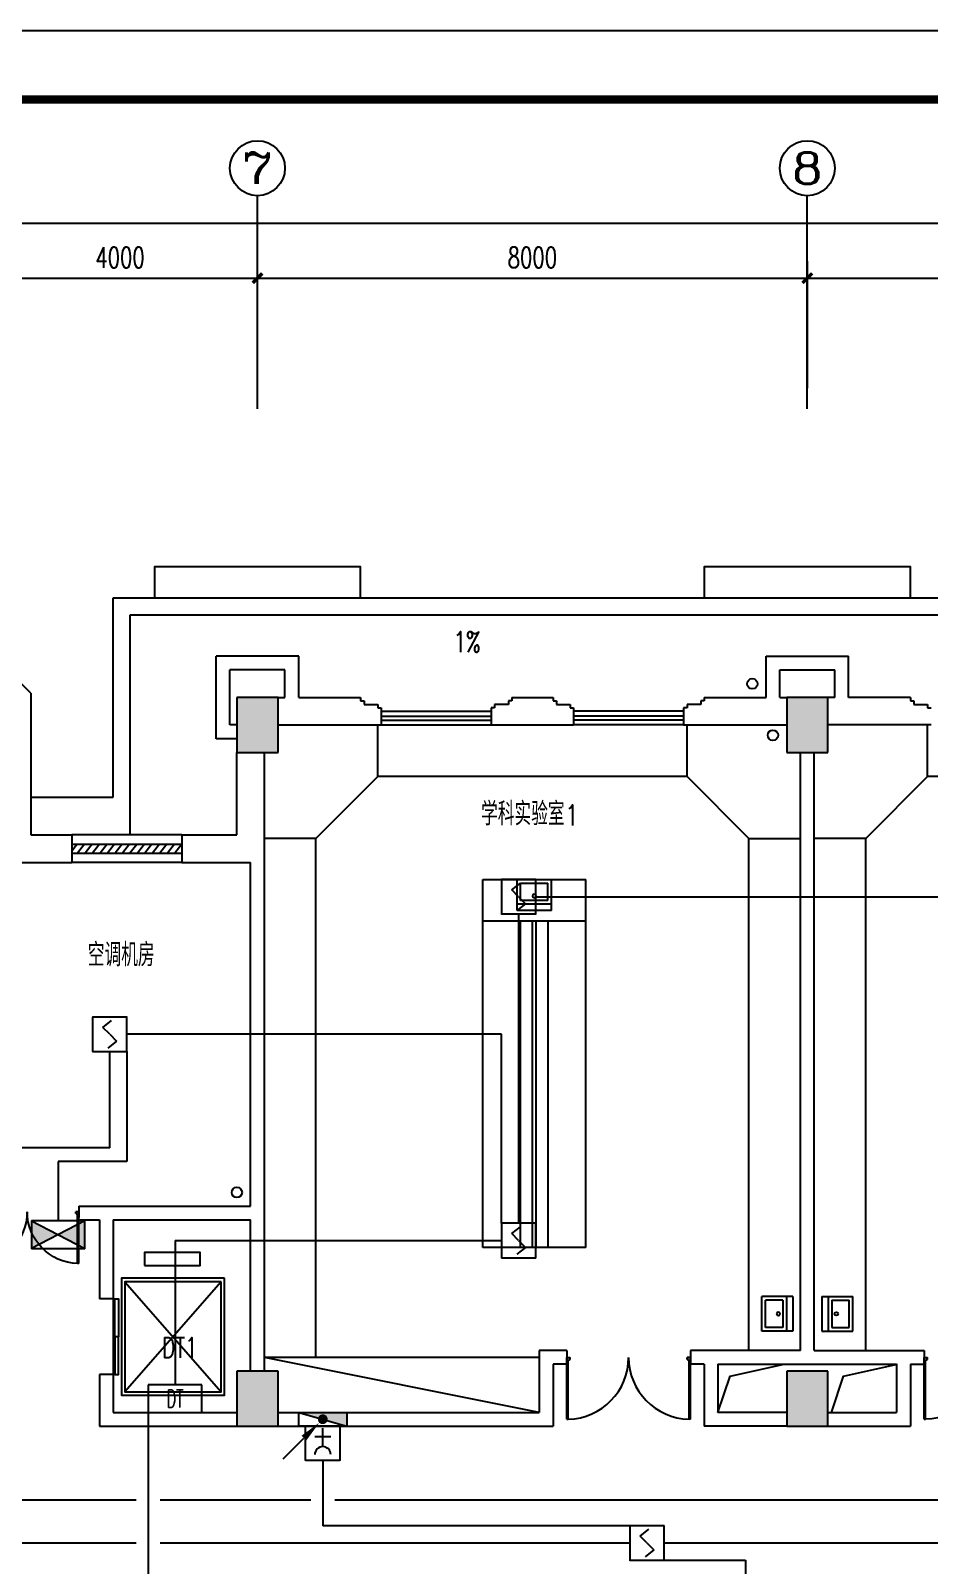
# Model space of a CAD drawing. Extents: x 190999 to 918899, y -200814 to 215286.
# Drawn here: x 336412 to 349487, y -34639 to -12314 of the extents above; entities that cross this region are included whole.
import ezdxf
from ezdxf.enums import TextEntityAlignment as Align

# ---------------------------------------------------------------- set-up
doc = ezdxf.new("R2010")
doc.units = 0
doc.header["$LTSCALE"] = 1000
doc.header["$MEASUREMENT"] = 0
doc.layers.get('Defpoints').update_dxf_attribs({"color": 1})
for name, color, linetype in [('00-EQUIP', 3, 'Continuous'), ('00-LWIRE', 4, 'Continuous'), ('00-WIRE-4', 6, 'Continuous'), ('A-墙线', 2, 'Continuous'), ('A-外包装修', 250, 'Continuous'), ('A-外窗', 145, 'Continuous'), ('A-家具', 250, 'Continuous'), ('A-门', 167, 'Continuous'), ('AXIS', 3, 'Continuous'), ('AXIS_TEXT', 7, 'Continuous'), ('COLUMN', 2, 'Continuous'), ('EQUIP_消火栓', 1, 'Continuous'), ('PUB_HATCH', 250, 'Continuous'), ('PUB_TEXT', 7, 'Continuous'), ('STAIR', 5, 'Continuous'), ('WALL', 2, 'Continuous'), ('WINDOW', 177, 'Continuous'), ('图框', 189, 'Continuous'), ('屋面排水', 4, 'Continuous'), ('房间名称', 7, 'Continuous'), ('洞口线', 165, 'Continuous'), ('雨水管', 151, 'Continuous'), ('雨水管口', 6, 'Continuous')]:
    doc.layers.add(name, color=color, linetype=linetype)
doc.styles.add('_COMPLEX', font='COMPLEX.shx', dxfattribs={"width": 0.5})
doc.styles.add('_TCH_AXIS', font='COMPLEX', dxfattribs={"bigfont": 'GBCBIG'})
doc.styles.add('_TCH_DIM', font='SIMPLEX', dxfattribs={"bigfont": 'GBCBIG'})
doc.styles.add('COMPLEX', font='COMPLEX')
doc.styles.add('DIM_FONT', font='SIMPLEX', dxfattribs={"width": 0.7, "bigfont": 'GBCBIG'})
doc.styles.get("Standard").update_dxf_attribs({"font": 'simhei.ttf'})
doc.styles.add('XXK', font='romans.shx', dxfattribs={"width": 0.75, "bigfont": 'hzf.shx'})
doc.styles.add('zz-1', font='arial.ttf', dxfattribs={"width": 0.8})
doc.linetypes.add('4INE', pattern='A,1,-0.15,["4",XXK,S=0.3,R=0,X=-0.1,Y=-0.1],-0.25', length=1.4)
doc.linetypes.add('BIG-DLINE', pattern='A,1,-0.15,["D",XXK,S=0.2,R=0,X=-0.1,Y=-0.09],-0.2', length=1.35)
doc.dimstyles.new('DIMN', dxfattribs={"dimtxt": 300, "dimasz": 100, "dimexe": 250, "dimexo": 300, "dimgap": 150, "dimtad": 1, "dimdec": 0, "dimzin": 0, "dimdsep": 46, "dimtxsty": 'DIM_FONT', "dimblk": 'ARCHTICK', "dimcen": 0.09, "dimclrt": 7, "dimazin": 2, "dimtfac": 1, "dimtdec": 0, "dimtix": 1, "dimtmove": 2, "dimatfit": 3, "dimfxl": 0, "dimtolj": 1, "dimtzin": 0, "dimarcsym": 0})

# ---------------------------------------------------------------- blocks, each defined once
blk = doc.blocks.new('TJAD_TK_A0')
at = {"layer": '图框'}
blk.add_line((2162, 399.3), (973, 399.3), dxfattribs=at)
at = {"layer": '图框', "const_width": 1.2}
blk.add_lwpolyline([(2152, -431.7), (2152, 389.3), (998, 389.3), (998, -431.7)], close=True, dxfattribs=at)
blk = doc.blocks.new('m1800')
at = {"layer": 'A-墙线'}
for p, q in [((-900, -100), (-900, 100)), ((900, -100), (900, 100))]:
    blk.add_line(p, q, dxfattribs=at)
at = {"layer": 'A-门'}
for p, q in [((-900, 900), (-900, 0)), ((-900, 900), (-880, 900)), ((-880, 900), (-880, 50)), ((880, 900), (880, 50)), ((900, 900), (880, 900)), ((900, 900), (900, 0)), ((-900, 50), (-870, 50)), ((-900, 0), (-850, 0)), ((-870, 50), (-870, 30)), ((-870, 30), (-850, 30)), ((-850, 30), (-850, 0)), ((850, 30), (850, 0)), ((870, 30), (850, 30)), ((900, 0), (850, 0)), ((870, 50), (870, 30)), ((900, 50), (870, 50))]:
    blk.add_line(p, q, dxfattribs=at)
for centre, start, end in [((-900, 0), 0, 88.7267), ((900, 0), 91.2733, 180)]:
    blk.add_arc(centre, 900, start, end, dxfattribs=at)
blk = doc.blocks.new('$TwtSys$00000434')
for p, q in [((-0.5, 0.5), (-0.5, -0.5)), ((-0.5, -0.5), (0.5, 0.5)), ((0.5, 0.5), (-0.5, 0.5)), ((0.5, -0.5), (0.5, 0.5)), ((-0.5, -0.5), (0.5, -0.5))]:
    blk.add_line(p, q)
blk.add_solid([(0.5, -0.5), (0.5, 0.5), (-0.5, -0.5)])
blk = doc.blocks.new('$WINLIB2D$00000039')
at = {"color": 0}
for p, q in [((0.5, 0.5), (-0.5, 0.5)), ((-0.5, 0.167), (0.5, 0.167)), ((-0.384, -0.167), (-0.448, 0.167)), ((-0.316, -0.167), (-0.38, 0.167)), ((-0.248, -0.167), (-0.312, 0.167)), ((-0.18, -0.167), (-0.244, 0.167)), ((-0.112, -0.167), (-0.176, 0.167)), ((-0.044, -0.167), (-0.108, 0.167)), ((0.024, -0.167), (-0.04, 0.167)), ((0.092, -0.167), (0.028, 0.167)), ((0.16, -0.167), (0.096, 0.167)), ((0.228, -0.167), (0.164, 0.167)), ((0.296, -0.167), (0.232, 0.167)), ((0.364, -0.167), (0.3, 0.167)), ((0.432, -0.167), (0.368, 0.167)), ((0.5, -0.167), (0.436, 0.167)), ((-0.452, -0.167), (-0.5, 0.084)), ((-0.5, -0.167), (0.5, -0.167)), ((0.5, -0.5), (-0.5, -0.5))]:
    blk.add_line(p, q, dxfattribs=at)
blk = doc.blocks.new('_ArchTick')
at = {"const_width": 0.5}
blk.add_lwpolyline([(-0.7, -0.7), (0.7, 0.7)], dxfattribs=at)
blk = doc.blocks.new('*D1464')
at = {"layer": 'AXIS', "color": 0, "lineweight": -2}
for p, q in [((335712, -17514), (335712, -15664)), ((339712, -17514), (339712, -15664)), ((335712, -15914), (339712, -15914))]:
    blk.add_line(p, q, dxfattribs=at)
at = {"layer": 'Defpoints', "color": 0}
for p in [(339712, -15914), (335712, -17814), (339712, -17814)]:
    blk.add_point(p, dxfattribs=at)
at = {"layer": 'AXIS', "color": 0, "lineweight": -2, "xscale": 100, "yscale": 100, "zscale": 100, "rotation": 180}
blk.add_blockref('_ArchTick', (335712, -15914), dxfattribs=at)
at = {"layer": 'AXIS', "color": 0, "lineweight": -2, "xscale": 100, "yscale": 100, "zscale": 100}
blk.add_blockref('_ArchTick', (339712, -15914), dxfattribs=at)
at = {"layer": 'AXIS', "color": 7, "insert": (337712, -15614), "char_height": 300, "attachment_point": 5, "style": 'DIM_FONT'}
blk.add_mtext('\\A1;4000', dxfattribs=at)
blk = doc.blocks.new('*D1465')
at = {"layer": 'AXIS', "color": 0, "lineweight": -2}
for p, q in [((339712, -17514), (339712, -15664)), ((347712, -17514), (347712, -15664)), ((339712, -15914), (347712, -15914))]:
    blk.add_line(p, q, dxfattribs=at)
at = {"layer": 'Defpoints', "color": 0}
for p in [(347712, -15914), (339712, -17814), (347712, -17814)]:
    blk.add_point(p, dxfattribs=at)
at = {"layer": 'AXIS', "color": 0, "lineweight": -2, "xscale": 100, "yscale": 100, "zscale": 100, "rotation": 180}
blk.add_blockref('_ArchTick', (339712, -15914), dxfattribs=at)
at = {"layer": 'AXIS', "color": 0, "lineweight": -2, "xscale": 100, "yscale": 100, "zscale": 100}
blk.add_blockref('_ArchTick', (347712, -15914), dxfattribs=at)
at = {"layer": 'AXIS', "color": 7, "insert": (343712, -15614), "char_height": 300, "attachment_point": 5, "style": 'DIM_FONT'}
blk.add_mtext('\\A1;8000', dxfattribs=at)
blk = doc.blocks.new('*D1466')
at = {"layer": 'AXIS', "color": 0, "lineweight": -2}
for p, q in [((347712, -17514), (347712, -15664)), ((355712, -17514), (355712, -15664)), ((347712, -15914), (355712, -15914))]:
    blk.add_line(p, q, dxfattribs=at)
at = {"layer": 'Defpoints', "color": 0}
for p in [(355712, -15914), (347712, -17814), (355712, -17814)]:
    blk.add_point(p, dxfattribs=at)
at = {"layer": 'AXIS', "color": 0, "lineweight": -2, "xscale": 100, "yscale": 100, "zscale": 100, "rotation": 180}
blk.add_blockref('_ArchTick', (347712, -15914), dxfattribs=at)
at = {"layer": 'AXIS', "color": 0, "lineweight": -2, "xscale": 100, "yscale": 100, "zscale": 100}
blk.add_blockref('_ArchTick', (355712, -15914), dxfattribs=at)
at = {"layer": 'AXIS', "color": 7, "insert": (351712, -15614), "char_height": 300, "attachment_point": 5, "style": 'DIM_FONT'}
blk.add_mtext('\\A1;8000', dxfattribs=at)
blk = doc.blocks.new('*D1474')
at = {"layer": 'AXIS', "color": 0, "lineweight": -2}
for p, q in [((325012, -17514), (325012, -14864)), ((402262, -17514), (402262, -14864)), ((325012, -15114), (402262, -15114))]:
    blk.add_line(p, q, dxfattribs=at)
at = {"layer": 'Defpoints', "color": 0}
for p in [(402262, -15114), (325012, -17814), (402262, -17814)]:
    blk.add_point(p, dxfattribs=at)
at = {"layer": 'AXIS', "color": 0, "lineweight": -2, "xscale": 100, "yscale": 100, "zscale": 100, "rotation": 180}
blk.add_blockref('_ArchTick', (325012, -15114), dxfattribs=at)
at = {"layer": 'AXIS', "color": 0, "lineweight": -2, "xscale": 100, "yscale": 100, "zscale": 100}
blk.add_blockref('_ArchTick', (402262, -15114), dxfattribs=at)
at = {"layer": 'AXIS', "color": 7, "insert": (363637, -14814), "char_height": 300, "attachment_point": 5, "style": 'DIM_FONT'}
blk.add_mtext('\\A1;77250', dxfattribs=at)
blk = doc.blocks.new('_AXISO')
blk.add_circle((0, 0), 0.5)
at = {"layer": 'AXIS_TEXT', "style": 'COMPLEX', "width": 1.041667}
blk.add_attdef('A', text='', height=0.56, dxfattribs=at).set_placement((-0.25, -0.28), (0.25, -0.28), align=Align.FIT)
blk = doc.blocks.new('$plan$00001609')
at = {"linetype": 'Continuous'}
for p, q in [((0, -251), (0, 251)), ((0, 251), (450, 251)), ((93, -251), (93, 251)), ((450, 251), (450, -251)), ((146, -199), (146, 199)), ((146, 199), (397, 199)), ((397, 199), (397, -199)), ((146, -199), (397, -199)), ((0, -251), (450, -251))]:
    blk.add_line(p, q, dxfattribs=at)
blk.add_line((238, 2), (238, 0))
blk.add_arc((212, 0), 26, 4.716, 0, dxfattribs=at)
at = {"style": 'zz-1'}
for tag in ['YSIZE', 'XSIZE']:
    blk.add_attdef(tag, (0, 0), '', height=0.5, dxfattribs=at)
blk = doc.blocks.new('_LINKPT1')
at = {"color": 0}
blk.add_line((0, 0), (0, 0), dxfattribs=at)
blk = doc.blocks.new('3S1KCGW2')
for p, q in [((0.5, 0.5), (-0.5, 0.5)), ((-0.5, 0.5), (-0.5, -0.5)), ((0.5, -0.5), (0.5, 0.5)), ((-0.2, 0.2), (0.05, 0.4)), ((0, 0), (-0.2, 0.2)), ((0, 0), (0.2, -0.2)), ((0.2, -0.2), (-0.05, -0.4)), ((-0.5, -0.5), (0.5, -0.5))]:
    blk.add_line(p, q)
at = {"const_width": 0.04, "flags": 128}
blk.add_lwpolyline([(-0.5, -0.5), (-0.5, 0.5), (0.5, 0.5), (0.5, -0.5)], close=True, dxfattribs=at)
at = {"xscale": 0.002, "yscale": 0.002, "zscale": 0.002}
for p in [(0, 0.5), (-0.5, 0), (0.5, 0), (0, -0.5)]:
    blk.add_blockref('_LINKPT1', p, dxfattribs=at)
at = {"flags": 9}
blk.add_attdef('A', (0, 0), '', height=0.00002, dxfattribs=at)
blk = doc.blocks.new('J62IR8YJ')
for p, q in [((-0.5, 1), (0.5, 1)), ((-0.5, 0), (-0.5, 1)), ((0.5, 1), (0.5, 0)), ((0, 0.598), (0, 0.06)), ((0.5, 0), (-0.5, 0)), ((-0.231, 0.312), (0.231, 0.312))]:
    blk.add_line(p, q)
at = {"const_width": 0.04, "flags": 128}
blk.add_lwpolyline([(-0.5, 0), (-0.5, 1), (0.5, 1), (0.5, 0)], close=True, dxfattribs=at)
blk.add_arc((0, 0.829), 0.231, 180, 0)
at = {"xscale": 0.002, "yscale": 0.00200000000000955, "zscale": 0.002}
for p in [(0, 1), (-0.5, 0.5), (0.5, 0.5), (0, 0)]:
    blk.add_blockref('_LINKPT1', p, dxfattribs=at)
at = {"flags": 9}
blk.add_attdef('A', (0, 0), '', height=0.00002, dxfattribs=at)
blk = doc.blocks.new('6H2KALM6')
for p, q in [((-0.78, 0.4), (0.78, -0.4)), ((0.78, 0.4), (-0.78, -0.4)), ((0.78, 0.4), (-0.78, 0.4)), ((-0.78, 0.4), (-0.78, -0.4)), ((0.78, -0.4), (0.78, 0.4)), ((-0.78, -0.4), (0.78, -0.4))]:
    blk.add_line(p, q)
at = {"const_width": 0.04}
blk.add_lwpolyline([(-0.78, 0.4), (-0.78, -0.4), (0.78, -0.4), (0.78, 0.4)], close=True, dxfattribs=at)
for points in [[(-0.78, 0.4), (0, 0), (-0.78, -0.4)], [(0.78, 0.4), (0, 0), (0.78, -0.4)]]:
    blk.add_solid(points)
at = {"xscale": 0.002, "yscale": 0.002, "zscale": 0.002}
for p in [(-0.78, 0), (0, 0.4), (0.78, 0), (0, -0.4)]:
    blk.add_blockref('_LINKPT1', p, dxfattribs=at)
at = {"flags": 9}
blk.add_attdef('A', (0, 0), '', height=0.00002, dxfattribs=at)
blk = doc.blocks.new('6A2DRK5Q')
for p, q in [((0.78, 0.4), (-0.78, 0.4)), ((-0.78, 0.4), (-0.78, -0.4)), ((0.78, -0.4), (0.78, 0.4)), ((-0.78, -0.4), (0.78, -0.4))]:
    blk.add_line(p, q)
at = {"xscale": 0.002, "yscale": 0.002, "zscale": 0.002}
for p in [(-0.78, 0), (0, 0.4), (0.78, 0), (0, -0.4)]:
    blk.add_blockref('_LINKPT1', p, dxfattribs=at)
at = {"style": '_COMPLEX', "width": 0.6, "flags": 8}
blk.add_attdef('$TEXT$', text='', height=0.52, dxfattribs=at).set_placement((0, 0), align=Align.MIDDLE_CENTER)
at = {"flags": 9}
blk.add_attdef('A', (0, 0), '', height=0.00002, dxfattribs=at)
blk = doc.blocks.new('_WRLD10L')
for p, q in [((1.15, 1.15), (0.55, 0.55)), ((0.104, 0.104), (0.104, 0.104)), ((-0.104, -0.104), (-0.104, -0.104))]:
    blk.add_line(p, q)
at = {"const_width": 0.142}
blk.add_lwpolyline([(-0.071, 0, 1), (0.071, 0, 1)], format="xyb", close=True, dxfattribs=at)
blk.add_solid([(0.62, 0.48), (0.48, 0.62), (0.1, 0.1)])
at = {"width": 0.8, "flags": 9}
blk.add_attdef('A', (0, 0), '', height=0.00002, dxfattribs=at)

msp = doc.modelspace()

# ---------------------------------------------------------------- hatches: boundary and pattern name
at = {"layer": 'PUB_HATCH'}
for points in [[(340011.6, -22813.5), (340011.6, -22013.5), (339411.6, -22013.5), (339411.6, -22813.5)], [(348011.6, -22813.5), (348011.6, -22013.5), (347411.6, -22013.5), (347411.6, -22813.5)], [(340011.6, -32613.5), (340011.6, -31813.5), (339411.6, -31813.5), (339411.6, -32613.5)], [(348011.6, -32613.5), (348011.6, -31813.5), (347411.6, -31813.5), (347411.6, -32613.5)]]:
    msp.add_hatch(color=256, dxfattribs=at).paths.add_polyline_path(points)

# ---------------------------------------------------------------- linework, layer by layer
at = {"layer": '00-WIRE-4'}
for p, q in [((343761.6, -24913.5), (351461.6, -24913.5)), ((343511.6, -25163.5), (343511.6, -29663.5)), ((343261.6, -26913.5), (337811.6, -26913.5)), ((343261.6, -29663.5), (343261.6, -26913.5)), ((337561.6, -28563.1), (337561.6, -27163.5)), ((337811.6, -27163.5), (337811.6, -28763.1)), ((337561.6, -28563.1), (334973.9, -28563.1)), ((337811.6, -28763.1), (336811.6, -28763.1)), ((336811.6, -28763.1), (336811.6, -29627.9)), ((338511.6, -29913.5), (343261.6, -29913.5)), ((338511.6, -29913.5), (338511.6, -32013.5)), ((340661.6, -33113.5), (340661.6, -34063.5)), ((345128.3, -34063.5), (340661.6, -34063.5)), ((334611.6, -34313.5), (337946.6, -34313.5)), ((338296.6, -34313.5), (345128.3, -34313.5)), ((345628.3, -34313.5), (356661.6, -34313.5)), ((345628.3, -34563.5), (346811.6, -34563.5)), ((346811.6, -34563.5), (346811.6, -35513.5))]:
    msp.add_line(p, q, dxfattribs=at)
at = {"layer": '00-WIRE-4', "linetype": '4INE'}
msp.add_line((338121.6, -32413.5), (338121.6, -35813.5), dxfattribs=at)
at = {"layer": '00-WIRE-4', "linetype": 'BIG-DLINE'}
for p, q in [((335761.6, -33685), (337946.6, -33685)), ((338296.6, -33685), (340486.6, -33685)), ((340836.6, -33685), (359086.3, -33685))]:
    msp.add_line(p, q, dxfattribs=at)
at = {"layer": 'A-墙线'}
for p, q in [((336411.8, -21952.5), (335378.8, -20919.4)), ((340311.6, -21413.5), (339111.6, -21413.5)), ((339111.6, -22613.5), (339111.6, -21413.5)), ((340311.6, -22013.5), (340311.6, -21413.5)), ((347111.6, -21413.5), (348311.6, -21413.5)), ((347111.6, -22013.5), (347111.6, -21413.5)), ((348311.6, -22013.5), (348311.6, -21413.5)), ((340111.6, -21613.5), (339311.6, -21613.5)), ((339311.6, -22413.5), (339311.6, -21613.5)), ((340111.6, -22013.5), (340111.6, -21613.5)), ((347311.6, -21613.5), (348111.6, -21613.5)), ((347311.6, -22013.5), (347311.6, -21613.5)), ((348111.6, -22013.5), (348111.6, -21613.5)), ((336411.8, -21952.5), (336411.8, -24013.5)), ((340011.6, -22013.5), (340111.6, -22013.5)), ((340311.6, -22013.5), (341211.6, -22013.5)), ((341211.6, -22013.5), (341211.6, -22063.5)), ((341211.6, -22063.5), (341261.6, -22063.5)), ((341261.6, -22063.5), (341261.6, -22113.5)), ((343361.6, -22063.5), (343361.6, -22113.5)), ((343411.6, -22063.5), (343361.6, -22063.5)), ((343411.6, -22013.5), (344011.6, -22013.5)), ((343411.6, -22013.5), (343411.6, -22063.5)), ((344011.6, -22013.5), (344011.6, -22063.5)), ((344011.6, -22063.5), (344061.6, -22063.5)), ((344061.6, -22063.5), (344061.6, -22113.5)), ((346161.6, -22063.5), (346161.6, -22113.5)), ((346211.6, -22063.5), (346161.6, -22063.5)), ((346211.6, -22013.5), (347111.6, -22013.5)), ((346211.6, -22013.5), (346211.6, -22063.5)), ((347311.6, -22013.5), (347411.6, -22013.5)), ((348111.6, -22013.5), (348011.6, -22013.5)), ((349211.6, -22013.5), (348311.6, -22013.5)), ((349211.6, -22013.5), (349211.6, -22063.5)), ((349211.6, -22063.5), (349261.6, -22063.5)), ((349261.6, -22063.5), (349261.6, -22113.5)), ((341261.6, -22113.5), (341461.6, -22113.5)), ((341461.6, -22113.5), (341461.6, -22163.5)), ((341461.6, -22163.5), (341511.6, -22163.5)), ((341511.6, -22163.5), (341511.6, -22413.5)), ((343161.6, -22163.5), (343111.6, -22163.5)), ((343111.6, -22163.5), (343111.6, -22413.5)), ((343161.6, -22113.5), (343161.6, -22163.5)), ((343361.6, -22113.5), (343161.6, -22113.5)), ((344061.6, -22113.5), (344261.6, -22113.5)), ((344261.6, -22113.5), (344261.6, -22163.5)), ((344261.6, -22163.5), (344311.6, -22163.5)), ((344311.6, -22163.5), (344311.6, -22413.5)), ((345961.6, -22163.5), (345911.6, -22163.5)), ((345911.6, -22163.5), (345911.6, -22413.5)), ((345961.6, -22113.5), (345961.6, -22163.5)), ((346161.6, -22113.5), (345961.6, -22113.5)), ((349261.6, -22113.5), (349461.6, -22113.5)), ((349461.6, -22113.5), (349461.6, -22163.5)), ((349461.6, -22163.5), (349511.6, -22163.5)), ((339411.6, -22413.5), (339311.6, -22413.5)), ((340011.6, -22413.5), (341511.6, -22413.5)), ((343111.6, -22413.5), (344311.6, -22413.5)), ((345911.6, -22413.5), (347411.6, -22413.5)), ((349511.6, -22413.5), (348011.6, -22413.5)), ((339411.6, -22613.5), (339111.6, -22613.5)), ((339411.6, -24013.5), (339411.6, -22813.5)), ((339811.6, -31813.5), (339811.6, -22813.5)), ((347611.6, -31513.5), (347611.6, -22813.5)), ((347811.6, -31513.5), (347811.6, -22813.5)), ((339611.6, -29413.5), (339611.6, -24413.5)), ((337111.6, -29413.5), (339611.6, -29413.5)), ((337111.6, -29613.5), (337411.6, -29613.5)), ((337411.6, -29613.5), (337411.6, -30763.5)), ((337611.6, -29613.5), (339611.6, -29613.5)), ((337611.6, -29613.5), (337611.6, -30763.5)), ((339611.6, -31813.5), (339611.6, -29613.5)), ((337611.6, -30763.5), (337411.6, -30763.5)), ((344211.6, -31513.5), (343811.6, -31513.5)), ((343811.6, -31513.5), (343811.6, -32413.5)), ((347611.6, -31513.5), (346011.6, -31513.5)), ((347811.6, -31513.5), (349411.6, -31513.5)), ((337611.6, -31863.5), (337411.6, -31863.5)), ((337411.6, -31863.5), (337411.6, -32613.5)), ((337611.6, -31863.5), (337611.6, -32413.5)), ((344211.6, -31713.5), (344011.6, -31713.5)), ((344011.6, -31713.5), (344011.6, -32613.5)), ((346211.6, -31713.5), (346011.6, -31713.5)), ((346211.6, -31713.5), (346211.6, -32613.5)), ((346411.6, -31713.5), (349011.6, -31713.5)), ((346411.6, -31713.5), (346411.6, -32413.5)), ((349011.6, -31713.5), (349011.6, -32413.5)), ((349211.6, -31713.5), (349411.6, -31713.5)), ((349211.6, -31713.5), (349211.6, -32613.5)), ((337611.6, -32413.5), (339411.6, -32413.5)), ((340011.6, -32413.5), (343811.6, -32413.5)), ((347411.6, -32413.5), (346411.6, -32413.5)), ((348011.6, -32413.5), (349011.6, -32413.5)), ((337411.6, -32613.5), (339411.6, -32613.5)), ((340011.6, -32613.5), (344011.6, -32613.5)), ((347411.6, -32613.5), (346211.6, -32613.5)), ((348011.6, -32613.5), (349211.6, -32613.5))]:
    msp.add_line(p, q, dxfattribs=at)
at = {"layer": 'A-外包装修'}
for p, q in [((337611.6, -23463.5), (337611.6, -20563.4)), ((337611.6, -20563.4), (403711.6, -20563.4)), ((337861.6, -24013.5), (337861.6, -20813.4)), ((337861.6, -20813.4), (403711.6, -20813.4)), ((336412.8, -23463.5), (337611.6, -23463.5))]:
    msp.add_line(p, q, dxfattribs=at)
for points in [[(341212, -20563.4), (341212, -20113.2), (338211.3, -20113.2), (338211.3, -20563.4)], [(349212, -20563.4), (349212, -20113.2), (346211.3, -20113.2), (346211.3, -20563.4)]]:
    msp.add_lwpolyline(points, dxfattribs=at)
at = {"layer": 'A-外窗'}
for p, q in [((341511.6, -22213.5), (343111.6, -22213.5)), ((341511.6, -22283.5), (343111.6, -22283.5)), ((345911.6, -22213.5), (344311.6, -22213.5)), ((345911.6, -22283.5), (344311.6, -22283.5)), ((341511.6, -22343.5), (343111.6, -22343.5)), ((341511.6, -22413.5), (343111.6, -22413.5)), ((345911.6, -22343.5), (344311.6, -22343.5)), ((345911.6, -22413.5), (344311.6, -22413.5))]:
    msp.add_line(p, q, dxfattribs=at)
at = {"layer": 'A-家具'}
for p, q in [((341461.6, -23163.5), (341461.6, -22413.5)), ((345961.6, -23163.5), (345961.6, -22413.5)), ((349461.6, -23163.5), (349461.6, -22413.5)), ((341461.6, -23163.5), (340561.6, -24063.5)), ((345961.6, -23163.5), (341461.6, -23163.5)), ((345961.6, -23163.5), (346861.6, -24063.5)), ((349461.6, -23163.5), (348561.6, -24063.5)), ((353961.6, -23163.5), (349461.6, -23163.5)), ((340561.6, -24063.5), (339811.6, -24063.5)), ((340561.6, -31613.5), (340561.6, -24063.5)), ((346861.6, -31513.5), (346861.6, -24063.5)), ((346861.6, -24063.5), (347611.6, -24063.5)), ((348561.6, -24063.5), (347811.6, -24063.5)), ((348561.6, -31513.5), (348561.6, -24063.5)), ((342989.3, -30013.5), (342989.3, -24663.5)), ((342989.3, -24663.5), (344489.3, -24663.5)), ((344489.3, -30013.5), (344489.3, -24663.5)), ((342989.3, -25263.5), (344489.3, -25263.5)), ((343539.3, -30013.5), (343539.3, -25263.5)), ((343714.3, -30013.5), (343714.3, -25263.5)), ((343764.3, -30013.5), (343764.3, -25263.5)), ((343939.3, -30013.5), (343939.3, -25263.5)), ((344489.3, -30013.5), (342989.3, -30013.5)), ((343811.6, -31613.5), (339811.6, -31613.5)), ((343811.6, -32413.5), (339811.6, -31613.5))]:
    msp.add_line(p, q, dxfattribs=at)
at = {"layer": 'A-门'}
msp.add_line((337611.6, -30763.5), (337611.6, -31863.5), dxfattribs=at)
for points in [[(337634.1, -31313.5), (337634.1, -30763.5), (337689.3, -30763.5), (337689.3, -31313.5)], [(337634.1, -31313.5), (337634.1, -31863.5), (337689.3, -31863.5), (337689.3, -31313.5)]]:
    msp.add_lwpolyline(points, close=True, dxfattribs=at)
at = {"layer": 'AXIS'}
for p, q in [((339711.6, -17813.5), (339711.6, -14713.5)), ((347711.6, -17813.5), (347711.6, -14713.5))]:
    msp.add_line(p, q, dxfattribs=at)
at = {"layer": 'COLUMN'}
for p, q in [((340011.6, -22013.5), (339411.6, -22013.5)), ((339411.6, -22013.5), (339411.6, -22813.5)), ((340011.6, -22813.5), (340011.6, -22013.5)), ((348011.6, -22013.5), (347411.6, -22013.5)), ((347411.6, -22013.5), (347411.6, -22813.5)), ((348011.6, -22813.5), (348011.6, -22013.5)), ((339411.6, -22813.5), (340011.6, -22813.5)), ((347411.6, -22813.5), (348011.6, -22813.5)), ((340011.6, -31813.5), (339411.6, -31813.5)), ((339411.6, -31813.5), (339411.6, -32613.5)), ((340011.6, -32613.5), (340011.6, -31813.5)), ((348011.6, -31813.5), (347411.6, -31813.5)), ((347411.6, -31813.5), (347411.6, -32613.5)), ((348011.6, -32613.5), (348011.6, -31813.5)), ((339411.6, -32613.5), (340011.6, -32613.5)), ((347411.6, -32613.5), (348011.6, -32613.5))]:
    msp.add_line(p, q, dxfattribs=at)
at = {"layer": 'STAIR'}
for p, q in [((339182.7, -30513.5), (337782.7, -32113.5)), ((337782.7, -30513.5), (339182.7, -32113.5))]:
    msp.add_line(p, q, dxfattribs=at)
for points in [[(338069.4, -30278.6), (338878.8, -30278.6), (338878.8, -30085.5), (338069.4, -30085.5)], [(339232.7, -30463.5), (337732.7, -30463.5), (337732.7, -32163.5), (339232.7, -32163.5)], [(339182.7, -30513.5), (337782.7, -30513.5), (337782.7, -32113.5), (339182.7, -32113.5)]]:
    msp.add_lwpolyline(points, close=True, dxfattribs=at)
at = {"layer": 'WALL'}
for p, q in [((336411.8, -24013.5), (337011.6, -24013.5)), ((337011.6, -24013.5), (337011.6, -24413.5)), ((338611.6, -24013.5), (339411.6, -24013.5)), ((338611.6, -24013.5), (338611.6, -24413.5)), ((336011.8, -24413.5), (337011.6, -24413.5)), ((338611.6, -24413.5), (339611.6, -24413.5))]:
    msp.add_line(p, q, dxfattribs=at)
at = {"layer": '屋面排水'}
msp.add_lwpolyline([(343115, -21203.4, 0, 0, 0), (344507.3, -21203.4, 80, 0, 0), (344807.3, -21203.4, 0, 0, 0)], format="xyseb", dxfattribs=at)
at = {"layer": '洞口线', "ltscale": 2}
for points in [[(346411.6, -32413.5), (346589.5, -31887.1), (347372.7, -31713.5)], [(348061.6, -32413.5), (348239.5, -31887.1), (349022.7, -31713.5)]]:
    msp.add_lwpolyline(points, dxfattribs=at)
at = {"layer": '雨水管'}
for centre in [(347211.6, -22563.5), (339411.6, -29213.5)]:
    msp.add_circle(centre, 75, dxfattribs=at)
at = {"layer": '雨水管口'}
msp.add_circle((346911.6, -21813.5), 75, dxfattribs=at)

# ---------------------------------------------------------------- block references
at = {"layer": '00-EQUIP', "xscale": 500, "yscale": 500, "zscale": 500}
for name, p in [('3S1KCGW2', (343511.6, -24913.5)), ('3S1KCGW2', (337561.6, -26913.5)), ('6H2KALM6', (336811.6, -29827.9)), ('3S1KCGW2', (343511.6, -29913.5)), ('3S1KCGW2', (345378.3, -34313.5))]:
    msp.add_blockref(name, p, dxfattribs=at)
msp.add_blockref('6A2DRK5Q', (338511.6, -32213.5), dxfattribs=at).add_auto_attribs({'$TEXT$': 'DT'})
at = {"layer": '00-EQUIP', "xscale": 500, "yscale": 500, "zscale": 500, "rotation": 180}
msp.add_blockref('J62IR8YJ', (340661.6, -32613.5), dxfattribs=at)
at = {"layer": '00-LWIRE', "xscale": 500, "yscale": 500, "zscale": 500, "rotation": 180}
msp.add_blockref('_WRLD10L', (340661.6, -32513.5), dxfattribs=at)
at = {"layer": 'A-家具'}
for p, rotation in [((343739.3, -25113.5), 90.00000000000001), ((347501.4, -30979.8), 180)]:
    msp.add_blockref('$plan$00001609', p, dxfattribs=dict(at, rotation=rotation))
at = {"layer": 'A-家具', "yscale": -1}
msp.add_blockref('$plan$00001609', (347921.9, -30979.8), dxfattribs=at)
at = {"layer": 'A-门', "xscale": -0.8333333332557231, "yscale": 0.8333333332557231, "zscale": 0.8333333333333334, "rotation": 180}
msp.add_blockref('m1800', (336361.6, -29496.8), dxfattribs=at)
at = {"layer": 'A-门', "rotation": 180}
msp.add_blockref('m1800', (345111.6, -31613.5), dxfattribs=at)
at = {"layer": 'A-门', "xscale": -1, "rotation": 180}
msp.add_blockref('m1800', (350311.6, -31613.5), dxfattribs=at)
at = {"layer": 'AXIS'}
ref = msp.add_blockref('_AXISO', (339711.6, -14313.5), dxfattribs=dict(at, xscale=800, yscale=800, zscale=800))
ref.add_attrib('A', '7', dxfattribs={"layer": 'AXIS_TEXT', "height": 452.5, "style": '_TCH_AXIS', "width": 1.5}).set_placement((339485.4, -14539.8), (339937.9, -14539.8), align=Align.FIT)
ref = msp.add_blockref('_AXISO', (347711.6, -14313.5), dxfattribs=dict(at, xscale=800, yscale=800, zscale=800))
ref.add_attrib('A', '8', dxfattribs={"layer": 'AXIS_TEXT', "height": 452.5, "style": '_TCH_AXIS', "width": 1.5}).set_placement((347485.4, -14539.8), (347937.9, -14539.8), align=Align.FIT)
at = {"layer": 'EQUIP_消火栓', "xscale": -700, "yscale": 200, "zscale": 700, "rotation": 180}
msp.add_blockref('$TwtSys$00000434', (340661.6, -32513.5), dxfattribs=at)
at = {"layer": 'WINDOW', "xscale": 1600, "yscale": -400, "zscale": 1600}
msp.add_blockref('$WINLIB2D$00000039', (337811.6, -24213.5), dxfattribs=at)
at = {"layer": '图框', "xscale": 100, "yscale": 100, "zscale": 100}
msp.add_blockref('TJAD_TK_A0', (212598.6, -52243.2), dxfattribs=at)

# ---------------------------------------------------------------- texts
at = {"layer": 'PUB_TEXT', "style": '_TCH_DIM', "width": 0.705882}
msp.add_text('1%', height=297.5, dxfattribs=at).set_placement((342565.2, -21352.1))
at = {"layer": '房间名称', "style": '_TCH_DIM'}
for s, p in [('学科实验室', (342965, -23874.7)), ('空调机房', (337242.7, -25925.5))]:
    msp.add_text(s, height=337.59, dxfattribs=at).set_placement(p)
at = {"layer": '房间名称', "style": '_TCH_DIM', "width": 0.705882}
for s, p in [('1', (344193.7, -23874.7)), ('DT1', (338324, -31619.8))]:
    msp.add_text(s, height=297.5, dxfattribs=at).set_placement(p)

# ---------------------------------------------------------------- dimensions: what is measured, and where the dimension line sits
at = {"layer": 'AXIS'}
for p1, p2, distance, picture, middle in [((325011.8, -17813.5), (402261.6, -17813.5), 2700, '*D1474', (363636.7, -14813.5)), ((335711.6, -17813.5), (339711.6, -17813.5), 1900, '*D1464', (337711.6, -15613.5)), ((339711.6, -17813.5), (347711.6, -17813.5), 1900, '*D1465', (343711.6, -15613.5)), ((347711.6, -17813.5), (355711.6, -17813.5), 1900, '*D1466', (351711.6, -15613.5))]:
    dim = msp.add_aligned_dim(p1=p1, p2=p2, distance=distance, dimstyle='DIMN', dxfattribs=at)
    dim.commit()
    dim.dimension.update_dxf_attribs({"geometry": picture, "text_midpoint": middle})

doc.saveas('drawing.dxf')
